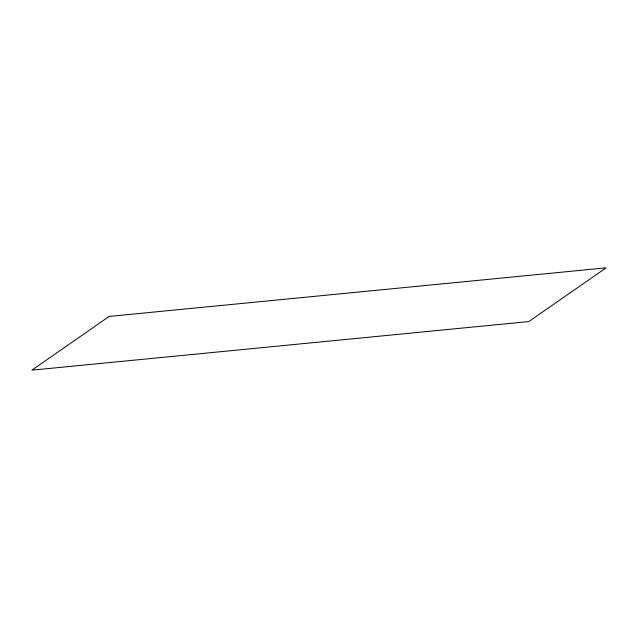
<?xml version="1.0" encoding="UTF-8"?>
<svg xmlns="http://www.w3.org/2000/svg" width="638" height="638" viewBox="0 0 638 638"><rect width="100%" height="100%" fill="white"/><g stroke="black" fill="none" stroke-linecap="round" stroke-linejoin="round"><path stroke-width="0.96" d="M109.178 316.432L31.9 370.16L528.822 321.568L606.1 267.84L109.178 316.432"/></g></svg>
